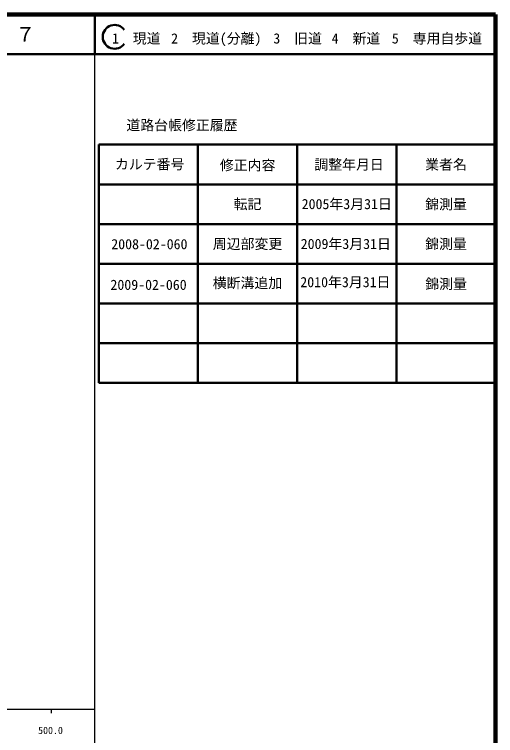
# Model space of a CAD drawing. Units: millimetres on the paper, enlarged 1000 times. Extents: x 40000 to 680000, y 20000 to 380000.
# Drawn here: x 558752 to 680000, y 198357 to 380000 of the extents above; entities that cross this region are included whole.
import ezdxf
from ezdxf.enums import TextEntityAlignment as Align

# ---------------------------------------------------------------- set-up
doc = ezdxf.new("R2010")
doc.units = ezdxf.units.MM
doc.header["$LTSCALE"] = 1000
for name, color, linetype, lineweight in [('M-TTL', 2, 'Continuous', 140), ('M-TTL-BAND', 7, 'Continuous', 25), ('M-TTL-FRAM', 2, 'Continuous', 50), ('M-TTL-LINE', 7, 'Continuous', 50)]:
    doc.layers.add(name, color=color, linetype=linetype, lineweight=lineweight)
doc.layers.add('M-TTL-TXT', color=7, linetype='Continuous')
doc.styles.add('ＭＳ ゴシック', font='')
doc.styles.get('ＭＳ ゴシック').set_extended_font_data('MS Gothic')

msp = doc.modelspace()

# ---------------------------------------------------------------- linework, layer by layer
at = {"layer": 'M-TTL'}
for p, q in [((680000, 380000), (40000, 380000)), ((680000, 20000), (680000, 380000))]:
    msp.add_line(p, q, dxfattribs=at)
at = {"layer": 'M-TTL-BAND'}
for p, q in [((579000, 20000), (579000, 370000)), ((40000, 205000), (579000, 205000)), ((568000, 205000), (568000, 204000))]:
    msp.add_line(p, q, dxfattribs=at)
at = {"layer": 'M-TTL-FRAM'}
for p, q in [((580000, 347197), (580000, 287197)), ((580000, 347197), (680000, 347197)), ((580000, 287197), (680000, 287197))]:
    msp.add_line(p, q, dxfattribs=at)
at = {"layer": 'M-TTL-LINE'}
for p, q in [((579000, 380000), (579000, 370000)), ((40000, 370000), (680000, 370000)), ((605000, 347197), (605000, 287197)), ((630000, 347197), (630000, 287197)), ((655000, 347197), (655000, 287197)), ((580000, 337197), (680000, 337197)), ((580000, 327197), (680000, 327197)), ((580000, 317197), (680000, 317197)), ((580000, 307197), (680000, 307197)), ((580000, 297197), (680000, 297197))]:
    msp.add_line(p, q, dxfattribs=at)
msp.add_arc((584003, 374356), 3000, 35.68533, 324.31467, dxfattribs=at)

# ---------------------------------------------------------------- texts
at = {"layer": 'M-TTL-BAND', "style": 'ＭＳ ゴシック'}
msp.add_text('500.0', height=1833, dxfattribs=at).set_placement((567844, 198195), align=Align.BOTTOM_CENTER)
at = {"layer": 'M-TTL-TXT', "style": 'ＭＳ ゴシック'}
for s, height, p in [('７', 3666, (561497, 375000)), ('1\u3000現道', 2566, (589448, 373958)), ('2\u3000現道(分離)', 2566, (609619, 373958)), ('3\u3000旧道', 2566, (630121, 373958)), ('4\u3000新道', 2566, (644824, 373958)), ('5\u3000専用自歩道', 2566, (665228, 373958)), ('道路台帳修正履歴', 2566, (600968, 352113)), ('カルテ番号', 2566, (592839, 342277)), ('修正内容', 2566, (617509, 342023)), ('調整年月日', 2566, (643089, 342197)), ('業者名', 2566, (667500, 342197)), ('転記', 2566, (617500, 332245)), ('2005年3月31日', 2566, (642500, 332245)), ('錦測量', 2566, (667500, 332189)), ('2008-02-060', 2566, (592761, 322146)), ('周辺部変更', 2566, (617500, 322197)), ('2009年3月31日', 2566, (642258, 322197)), ('錦測量', 2566, (667500, 322197)), ('2010年3月31日', 2566, (642156, 312582)), ('2009-02-060', 2566, (592555, 311902)), ('横断溝追加', 2566, (617469, 312355)), ('錦測量', 2566, (667523, 312129))]:
    msp.add_text(s, height=height, dxfattribs=at).set_placement(p, align=Align.MIDDLE_CENTER)

doc.saveas('drawing.dxf')
